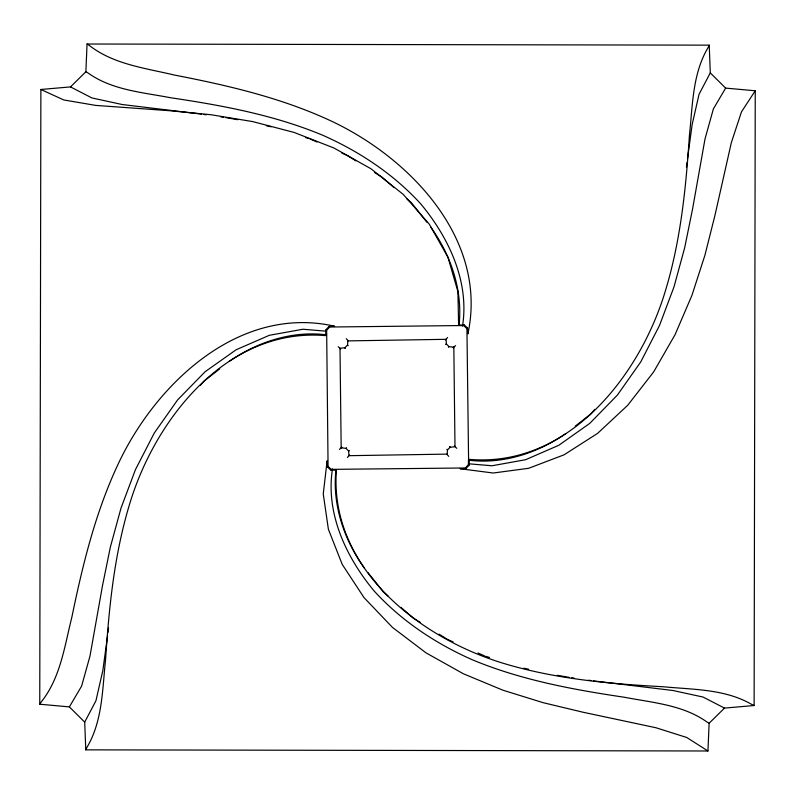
<?xml version="1.0" encoding="UTF-8"?>
<svg xmlns="http://www.w3.org/2000/svg" width="795" height="795" viewBox="0 0 795 795"><rect width="100%" height="100%" fill="white"/><g stroke="black" fill="none" stroke-linecap="round" stroke-linejoin="round"><path stroke-width="1.19" d="M40.873 89.477L39.75 704.221L69.364 706.894L84.707 722.108L85.771 749.854L707.947 750.987L709.12 723.251L724.503 708.097L754.127 705.523L755.25 90.779L725.636 88.106L710.293 72.892L709.229 45.146L97.338 44.033L87.052 44.013L85.88 71.749L70.497 86.903L40.873 89.477L63.779 99.961L95.708 105.397L170.339 110.773L211.023 114.738L252.661 121.585L294.1 132.437L334.009 148.029L370.897 168.719L403.204 194.348L429.36 224.27L447.953 257.262L457.9 291.576L458.616 324.976L464.419 325.046L467.52 328.097L467.907 333.88C488.08 239.683 410.647 158.513 331.585 121.208C281.768 97.865 227.946 85.423 174.194 75.008C145.117 68.052 113.546 64.395 89.279 45.424L87.052 44.013M335.987 469.537C332.052 504.457 343.987 539.775 364.279 567.928M459.013 325.463C462.948 290.543 451.013 255.225 430.721 227.072M326.656 330.134L328.067 466.327L331.137 469.368L465.333 467.977L468.344 464.866L468.573 458.824L466.933 328.673L463.863 325.632L458.079 325.582L329.667 327.023L326.656 330.134L326.069 329.577L329.09 326.457L334.625 326.218C240.507 304.882 158.285 381.481 119.985 460.226C96.006 509.843 82.918 563.595 71.828 617.308C64.524 646.345 60.48 677.926 41.191 702.005L39.75 704.221M326.069 329.577L325.543 335.629C229.556 327.431 158.752 414.453 131.662 497.571C114.758 549.921 109.163 604.876 105.586 659.512C102.336 689.235 102.664 721.015 86.894 747.469L85.771 749.854M755.25 90.779L741.467 111.866L731.34 142.633L714.894 215.624L704.907 255.265L691.918 295.422L675.015 334.774L653.649 371.911L627.692 405.301L597.522 433.434L564.043 454.829L528.645 468.295L493.238 473.015L460.106 468.742L465.91 468.543L468.931 465.423L469.457 459.371C565.444 467.569 636.248 380.547 663.338 297.429C680.242 245.079 685.837 190.124 689.414 135.488C692.664 105.765 692.336 73.985 708.106 47.531L709.229 45.146M332.479 468.901C325.443 513.55 346.193 557.265 374.107 590.953C401.396 620.855 435.422 643.423 472.3 659.761C520.844 680.003 572.788 689.603 624.572 697.285C652.645 702.701 682.975 704.857 706.924 721.989L709.12 723.251M462.521 326.099C469.557 281.45 448.807 237.735 420.893 204.047C393.604 174.145 359.578 151.577 322.7 135.239C274.156 114.997 222.212 105.397 170.428 97.715C142.355 92.299 112.025 90.143 88.076 73.011L85.88 71.749M338.213 346.69L340.012 348.299L344.901 347.673L347.524 345.06L347.902 340.439L346.262 338.65M456.787 448.31L454.988 446.701L450.099 447.327L447.476 449.94L447.098 454.561L448.738 456.35M107.951 632.582L108.557 627.662M686.443 167.338L687.049 162.418M107.504 636.278L102.843 670.483L95.937 700.753L84.707 722.108M687.496 158.722L692.157 124.517L699.063 94.247L710.293 72.892M341.611 447.863L341.751 447.217L339.385 449.423M453.389 347.137L453.249 347.783L455.615 345.577M346.411 448.41L346.55 447.794L345.974 448.37L341.164 447.774L340.012 348.299L340.618 348.836L340.031 348.667M448.589 346.59L448.45 347.206L449.026 346.63L453.836 347.226L454.988 446.701L454.382 446.164L454.969 446.333M348.985 451.003L349.144 450.417L348.588 451.003L348.985 455.684L347.375 457.503M446.015 343.997L445.856 344.583L446.412 343.997L446.015 339.316L447.625 337.497M69.364 706.894L81.617 686.095L89.964 656.173L102.525 585.498L110.366 547.069L121.029 508.025L135.468 469.587L154.26 433.066L177.593 399.935L205.16 371.682L236.185 349.73L269.376 335.291L302.945 329.239L325.99 331.177M725.636 88.106L713.383 108.905L705.036 138.827L692.475 209.502L684.634 247.931L673.971 286.975L659.532 325.413L640.74 361.934L617.407 395.065L589.84 423.318L558.815 445.27L525.624 459.709L492.055 465.761L469.01 463.823M445.478 339.922L446.015 339.316L347.783 340.886M349.522 455.078L348.985 455.684L447.207 454.114M200.171 385.575L204.265 380.954L219.708 368.88M594.829 409.425L590.735 414.046L575.292 426.12M463.863 325.632L464.419 325.046M707.947 750.987L686.731 737.482L655.895 727.733L582.834 712.191L543.144 702.681L502.907 690.199L463.415 673.792L426.09 652.904L392.442 627.384L364.011 597.611L342.248 564.44L328.385 529.261L323.257 493.973L327.123 460.842L327.48 466.904L330.581 469.954L331.137 469.368M327.48 466.904L328.067 466.327M466.933 328.673L467.52 328.097M229.358 361.328C257.461 341.93 292.232 330.462 326.586 334.854M565.643 433.673C537.539 453.071 502.768 464.538 468.414 460.146M330.581 469.954L336.394 470.302C329.329 566.547 417.315 636.427 500.9 662.563C553.529 678.88 608.642 683.809 663.408 686.761C693.22 689.653 725.04 688.937 751.722 704.42L754.127 705.523M201.533 114.102L122.122 104.513L91.892 97.934L70.497 86.903M203.947 114.45L206.362 114.798M220.851 116.885L223.266 117.233M225.681 117.581L237.695 119.707M569.319 677.419L557.305 675.293M571.734 677.767L574.149 678.115M588.638 680.202L591.053 680.55M593.468 680.898L672.878 690.487L703.108 697.066L724.503 708.097M266.365 125.789L271.145 126.802M523.855 668.197L528.635 669.211M347.485 345.487L348.101 345.636L347.524 345.06M447.515 449.513L446.899 449.364L447.476 449.94M450.099 446.919L449.513 446.77L450.099 447.327M344.901 348.081L345.487 348.23L344.901 347.673M305.469 137.515L309.017 138.618M485.984 656.382L489.531 657.485M310.199 138.986L317.006 142.017M341.939 153.127L347.604 155.651L355.922 160.848M453.061 641.873L447.396 639.349L439.078 634.152M477.994 652.983L484.801 656.014M374.634 172.525L381.908 177.066L393.982 187.62M420.366 622.475L413.092 617.934L401.018 607.38M406.99 198.979L411.631 203.033L426.905 222.262M388.01 596.021L383.369 591.967L368.095 572.738M468.344 464.866L468.931 465.423M329.09 326.457L329.667 327.023M465.333 467.977L465.91 468.543M446.412 343.997L449.026 346.63M345.974 448.37L348.588 451.003"/></g></svg>
